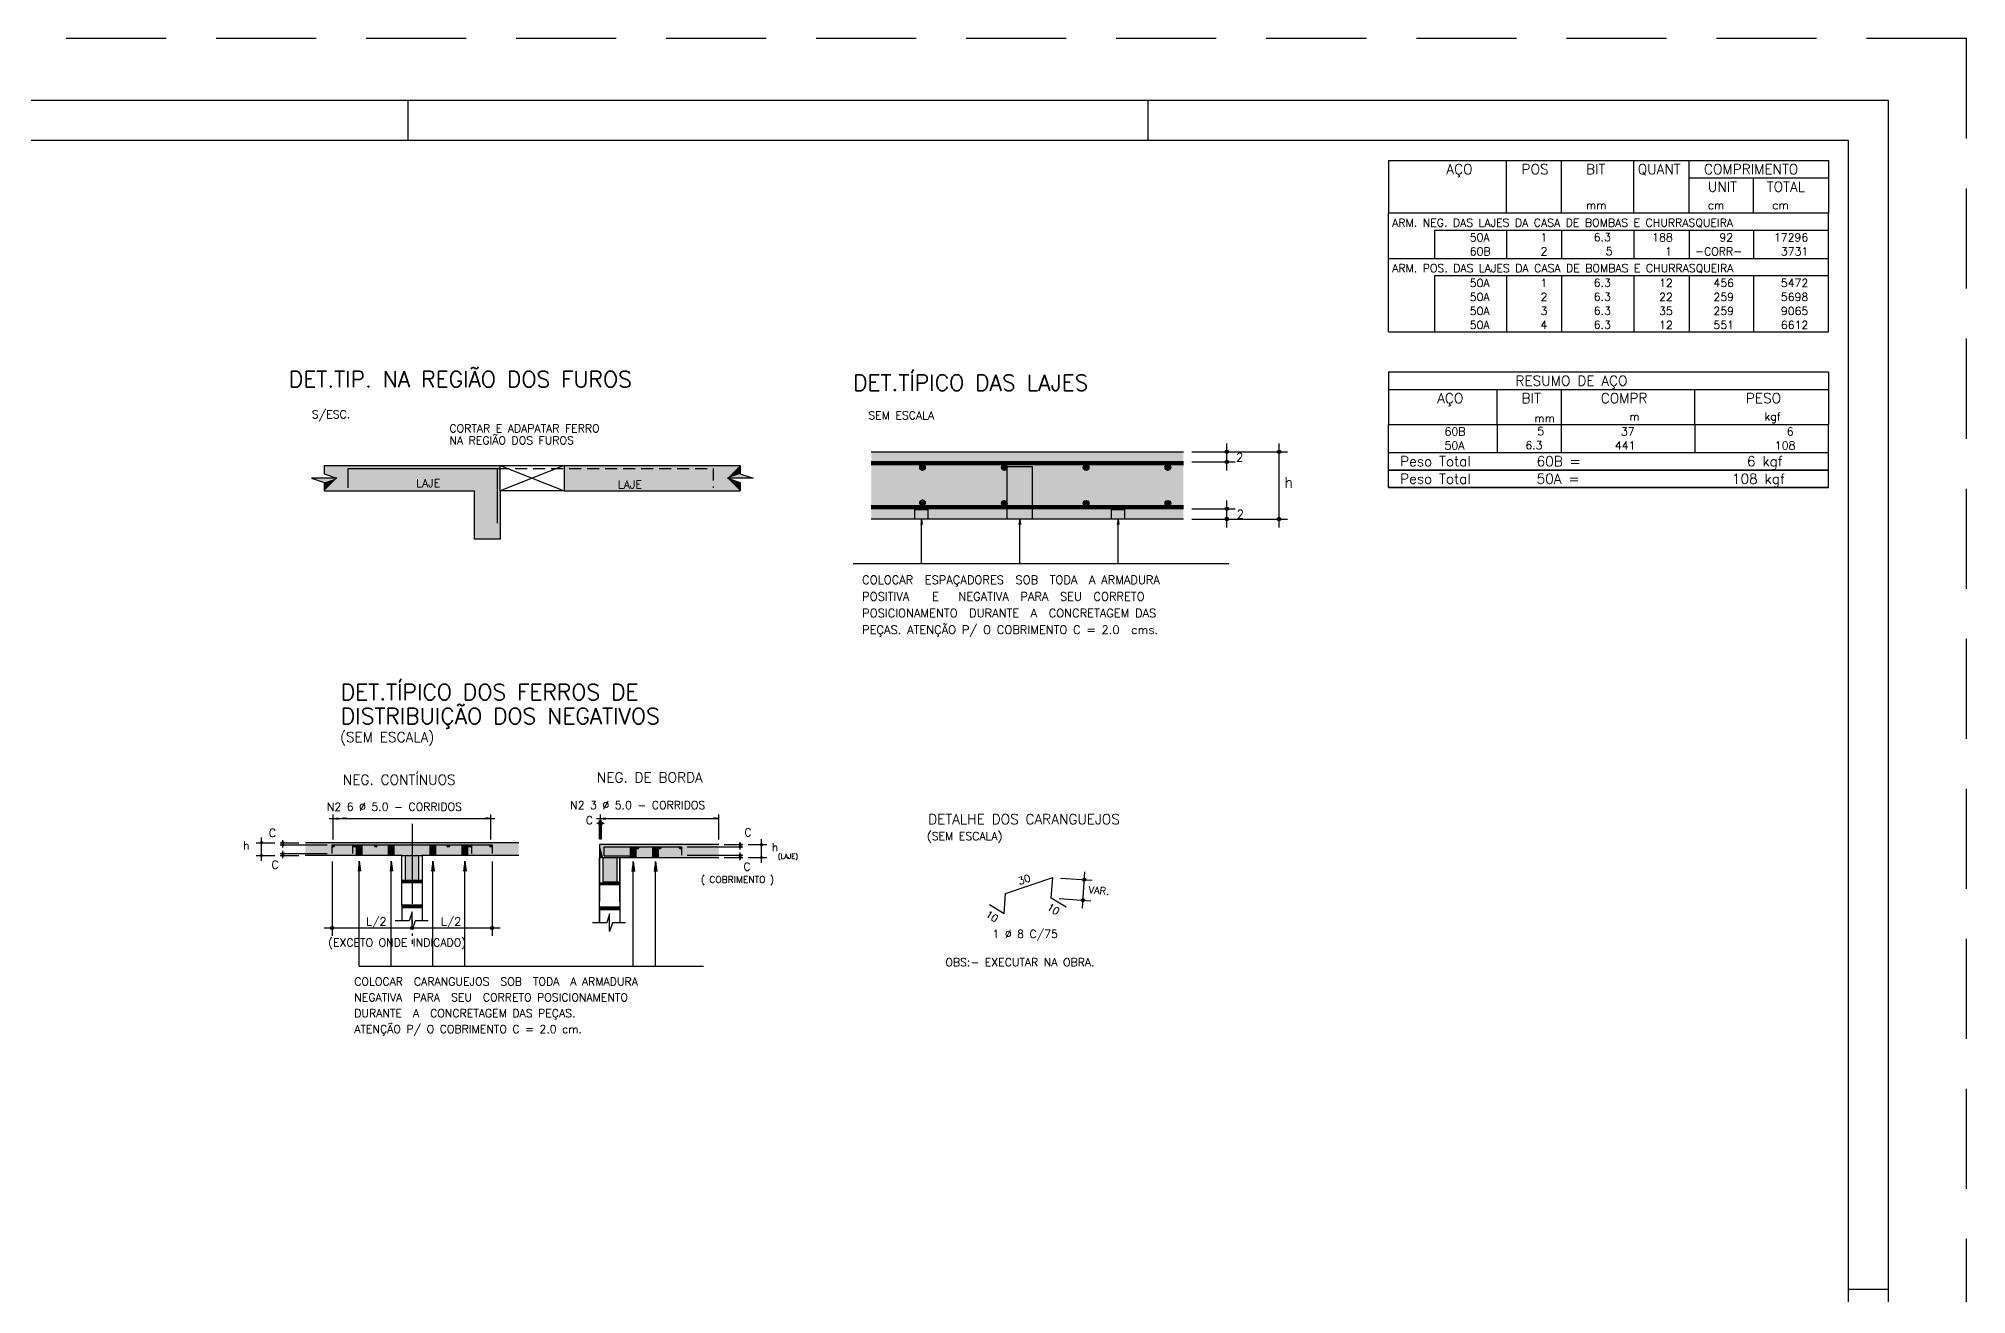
# Model space of a CAD drawing. Extents: x -1.9 to 86, y -1.2 to 61.3.
# Drawn here: x 37.86 to 86.05, y 29.92 to 61.31 of the extents above; entities that cross this region are included whole.
import ezdxf

# ---------------------------------------------------------------- set-up
doc = ezdxf.new("R2010")
doc.units = 0
doc.header["$MEASUREMENT"] = 0
for name, pattern in [('ESTILO_TQS_0001', [0.45, 0.3, -0.15]), ('ESTILO_TQS_0004', [3.3, 2, -0.4, 0.05, -0.4, 0.05, -0.4]), ('HIDDEN', [0.375, 0.25, -0.125])]:
    doc.linetypes.add(name, pattern=pattern)
doc.layers.get('0').update_dxf_attribs({"linetype": 'CONTINUOUS'})
doc.layers.get('Defpoints').update_dxf_attribs({"linetype": 'CONTINUOUS'})
for name, color, linetype in [('ARQ_FOLHA', 7, 'CONTINUOUS'), ('PENA_01', 1, 'CONTINUOUS'), ('PENA_02', 2, 'CONTINUOUS'), ('PENA_03', 3, 'CONTINUOUS'), ('PENA_04', 4, 'CONTINUOUS'), ('PENA_05', 5, 'CONTINUOUS'), ('PENA_06', 6, 'CONTINUOUS'), ('PENA_10', 253, 'CONTINUOUS')]:
    doc.layers.add(name, color=color, linetype=linetype)
doc.styles.get("Standard").update_dxf_attribs({"font": 'ROMANS.SHX'})

# ---------------------------------------------------------------- blocks, each defined once
blk = doc.blocks.new('FOLHA A1 - 841 X 594')
at = {"layer": 'ARQ_FOLHA', "color": 1}
for p, q in [((-370, 584), (-370, 594)), ((-185, 584), (-185, 594)), ((-10, 297), (0, 297))]:
    blk.add_line(p, q, dxfattribs=at)
for points in [[(-841, 0), (0, 0), (0, 594), (-841, 594)], [(-816, 10), (-10, 10), (-10, 584), (-816, 584)]]:
    blk.add_lwpolyline(points, close=True, dxfattribs=at)
at = {"layer": 'Defpoints', "color": 8, "linetype": 'HIDDEN', "ltscale": 100}
blk.add_lwpolyline([(-860.5, 609.5), (-860.5, -15.5), (19.5, -15.5), (19.5, 609.5)], close=True, dxfattribs=at)
blk = doc.blocks.new('*U23')
blk.add_blockref('FOLHA A1 - 841 X 594', (0, 0))

msp = doc.modelspace()

# ---------------------------------------------------------------- linework, layer by layer
at = {"layer": 'PENA_01', "linetype": 'Continuous'}
for p, q in [((67.563, 50.514), (67.563, 51.189)), ((68.867, 49.089), (68.867, 51.189)), ((49.401, 50.639), (51.001, 49.999)), ((51.001, 50.639), (49.401, 49.999)), ((66.686, 50.979), (67.773, 50.979)), ((66.686, 50.724), (67.773, 50.724)), ((66.896, 50.979), (69.077, 50.979)), ((67.563, 49.089), (67.563, 49.765)), ((66.686, 49.555), (67.773, 49.555)), ((66.686, 49.299), (67.773, 49.299)), ((66.896, 49.299), (69.077, 49.299)), ((45.126, 41.811), (49.27, 41.811)), ((45.226, 41.29), (45.226, 41.911)), ((45.226, 41.811), (45.358, 41.829)), ((45.226, 41.811), (45.358, 41.794)), ((45.458, 41.811), (45.584, 41.811)), ((49.17, 41.811), (49.038, 41.829)), ((49.17, 41.811), (49.038, 41.794)), ((49.17, 41.293), (49.17, 41.911)), ((51.811, 41.811), (54.865, 41.811)), ((51.816, 41.694), (52.003, 41.694)), ((51.883, 41.294), (51.883, 41.761)), ((51.911, 41.29), (51.911, 41.911)), ((51.911, 41.811), (52.043, 41.829)), ((51.911, 41.811), (52.043, 41.794)), ((51.936, 41.294), (51.936, 41.761)), ((54.865, 41.811), (54.733, 41.829)), ((54.865, 41.811), (54.733, 41.794)), ((54.865, 41.293), (54.865, 41.911)), ((43.299, 41.209), (43.766, 41.209)), ((43.433, 40.756), (43.433, 41.342)), ((43.899, 41.209), (44.366, 41.209)), ((43.899, 41.156), (45.075, 41.156)), ((43.966, 41.089), (43.966, 41.276)), ((43.966, 40.822), (43.966, 41.009)), ((54.07, 41.107), (55.465, 41.107)), ((54.998, 41.161), (55.465, 41.161)), ((55.398, 41.041), (55.398, 41.227)), ((55.398, 40.774), (55.398, 40.961)), ((55.598, 41.161), (56.065, 41.161)), ((55.932, 40.707), (55.932, 41.294)), ((43.299, 40.889), (43.766, 40.889)), ((43.899, 40.942), (45.075, 40.942)), ((43.899, 40.889), (44.366, 40.889)), ((45.198, 40.742), (45.198, 38.879)), ((49.198, 40.742), (49.198, 38.879)), ((54.07, 40.894), (55.465, 40.894)), ((54.998, 40.841), (55.465, 40.841)), ((55.598, 40.841), (56.065, 40.841)), ((63.955, 39.573), (64.014, 40.485)), ((63.409, 40.324), (64.201, 40.272)), ((63.376, 39.812), (64.167, 39.76)), ((44.998, 39.079), (47.398, 39.079)), ((46.998, 39.079), (49.398, 39.079)), ((47.198, 38.941), (47.198, 38.879)), ((47.198, 38.941), (47.198, 38.879)), ((45.878, 38.125), (54.485, 38.125))]:
    msp.add_line(p, q, dxfattribs=at)
at = {"layer": 'PENA_01', "linetype": 'ESTILO_TQS_0004'}
msp.add_line((47.198, 41.684), (47.198, 38.375), dxfattribs=at)
at = {"layer": 'PENA_01', "linetype": 'Continuous'}
for points in [[(59.929, 48.183), (59.929, 49.299), (59.947, 49.161), (59.929, 49.299), (59.911, 49.161)], [(62.386, 48.183), (62.386, 49.299), (62.404, 49.161), (62.386, 49.299), (62.367, 49.161)], [(64.843, 48.183), (64.843, 49.299), (64.861, 49.161), (64.843, 49.299), (64.824, 49.161)], [(45.878, 38.125), (45.878, 40.75), (45.911, 40.502), (45.878, 40.75), (45.846, 40.502)], [(46.678, 38.125), (46.678, 40.75), (46.711, 40.502), (46.678, 40.75), (46.646, 40.502)], [(47.718, 38.125), (47.718, 40.75), (47.751, 40.502), (47.718, 40.75), (47.686, 40.502)], [(48.518, 38.125), (48.518, 40.75), (48.551, 40.502), (48.518, 40.75), (48.486, 40.502)], [(52.723, 38.125), (52.723, 40.74), (52.755, 40.492), (52.723, 40.74), (52.69, 40.492)], [(53.284, 38.125), (53.284, 40.74), (53.317, 40.492), (53.284, 40.74), (53.251, 40.492)]]:
    msp.add_lwpolyline(points, dxfattribs=at)
for centre, radius in [((51.883, 41.694), 0.0267), ((51.883, 41.694), 0.0133), ((51.936, 41.694), 0.0267), ((51.936, 41.694), 0.0133), ((43.433, 41.209), 0.0267), ((43.433, 41.209), 0.0133), ((43.966, 41.209), 0.0267), ((43.966, 41.156), 0.0267), ((43.966, 40.942), 0.0267), ((43.966, 41.209), 0.0133), ((43.966, 41.156), 0.0133), ((55.398, 41.161), 0.0267), ((55.398, 41.107), 0.0267), ((55.398, 41.161), 0.0133), ((55.398, 41.107), 0.0133), ((55.932, 41.161), 0.0267), ((55.932, 41.161), 0.0133), ((43.433, 40.889), 0.0267), ((43.433, 40.889), 0.0133), ((43.966, 40.889), 0.0267), ((43.966, 40.942), 0.0133), ((43.966, 40.889), 0.0133), ((55.398, 40.894), 0.0267), ((55.398, 40.841), 0.0267), ((55.398, 40.894), 0.0133), ((55.398, 40.841), 0.0133), ((55.932, 40.841), 0.0267), ((55.932, 40.841), 0.0133)]:
    msp.add_circle(centre, radius, dxfattribs=at)
at = {"layer": 'PENA_02', "linetype": 'Continuous'}
for p, q in [((71.6, 58.261), (71.6, 56.948)), ((71.6, 58.261), (82.6, 58.261)), ((74.55, 56.948), (74.55, 58.261)), ((75.93, 56.948), (75.93, 58.261)), ((77.74, 56.948), (77.74, 58.261)), ((79.12, 56.948), (79.12, 58.261)), ((82.6, 58.261), (82.6, 56.948)), ((79.12, 57.823), (82.6, 57.823)), ((80.73, 56.948), (80.73, 57.823)), ((71.6, 56.948), (82.6, 56.948)), ((71.6, 56.511), (71.6, 56.948)), ((71.6, 56.948), (82.6, 56.948)), ((82.6, 56.511), (82.6, 56.948)), ((71.6, 56.161), (71.6, 56.511)), ((82.6, 56.511), (72.75, 56.511)), ((72.75, 56.511), (72.75, 56.161)), ((74.55, 56.511), (74.55, 56.161)), ((75.93, 56.511), (75.93, 56.161)), ((77.74, 56.511), (77.74, 56.161)), ((79.12, 56.511), (79.12, 56.161)), ((80.73, 56.511), (80.73, 56.161)), ((82.6, 56.161), (82.6, 56.511)), ((71.6, 55.811), (71.6, 56.161)), ((72.75, 56.161), (72.75, 55.811)), ((74.55, 56.161), (74.55, 55.811)), ((75.93, 56.161), (75.93, 55.811)), ((77.74, 56.161), (77.74, 55.811)), ((79.12, 56.161), (79.12, 55.811)), ((80.73, 56.161), (80.73, 55.811)), ((82.6, 55.811), (82.6, 56.161)), ((71.6, 55.373), (71.6, 55.811)), ((71.6, 55.811), (82.6, 55.811)), ((82.6, 55.373), (82.6, 55.811)), ((71.6, 55.023), (71.6, 55.373)), ((71.6, 54.673), (71.6, 55.023)), ((82.6, 55.373), (72.75, 55.373)), ((72.75, 55.373), (72.75, 55.023)), ((72.75, 55.023), (72.75, 54.673)), ((74.55, 55.373), (74.55, 55.023)), ((74.55, 55.023), (74.55, 54.673)), ((75.93, 55.373), (75.93, 55.023)), ((75.93, 55.023), (75.93, 54.673)), ((77.74, 55.373), (77.74, 55.023)), ((77.74, 55.023), (77.74, 54.673)), ((79.12, 55.373), (79.12, 55.023)), ((79.12, 55.023), (79.12, 54.673)), ((80.73, 55.373), (80.73, 55.023)), ((80.73, 55.023), (80.73, 54.673)), ((82.6, 55.023), (82.6, 55.373)), ((82.6, 54.673), (82.6, 55.023)), ((71.6, 54.323), (71.6, 54.673)), ((72.75, 54.673), (72.75, 54.323)), ((74.55, 54.673), (74.55, 54.323)), ((75.93, 54.673), (75.93, 54.323)), ((77.74, 54.673), (77.74, 54.323)), ((79.12, 54.673), (79.12, 54.323)), ((80.73, 54.673), (80.73, 54.323)), ((82.6, 54.323), (82.6, 54.673)), ((71.6, 53.973), (71.6, 54.323)), ((71.6, 53.973), (82.6, 53.973)), ((72.75, 54.323), (72.75, 53.973)), ((74.55, 54.323), (74.55, 53.973)), ((75.93, 54.323), (75.93, 53.973)), ((77.74, 54.323), (77.74, 53.973)), ((79.12, 54.323), (79.12, 53.973)), ((80.73, 54.323), (80.73, 53.973)), ((82.6, 53.973), (82.6, 54.323)), ((71.6, 52.973), (71.6, 51.661)), ((71.6, 52.973), (82.6, 52.973)), ((71.6, 52.536), (82.6, 52.536)), ((74.32, 51.661), (74.32, 52.536)), ((75.93, 51.661), (75.93, 52.536)), ((79.265, 51.661), (79.265, 52.536)), ((82.6, 52.973), (82.6, 51.661)), ((71.6, 51.661), (82.6, 51.661)), ((71.6, 51.311), (71.6, 51.661)), ((74.32, 51.661), (74.32, 51.311)), ((75.93, 51.311), (75.93, 51.661)), ((79.265, 51.661), (79.265, 51.311)), ((82.6, 51.311), (82.6, 51.661)), ((71.6, 50.961), (71.6, 51.311)), ((74.32, 51.311), (74.32, 50.961)), ((75.93, 50.961), (75.93, 51.311)), ((79.265, 51.311), (79.265, 50.961)), ((82.6, 50.961), (82.6, 51.311)), ((71.6, 50.961), (82.6, 50.961)), ((71.6, 50.523), (71.6, 50.961)), ((71.6, 50.961), (82.6, 50.961)), ((82.6, 50.523), (82.6, 50.961)), ((82.6, 50.523), (71.6, 50.523)), ((71.6, 50.086), (71.6, 50.523)), ((71.6, 50.523), (82.6, 50.523)), ((82.6, 50.086), (82.6, 50.523)), ((82.6, 50.086), (71.6, 50.086)), ((71.6, 50.086), (82.6, 50.086))]:
    msp.add_line(p, q, dxfattribs=at)
for centre, radius in [((67.563, 50.979), 0.042), ((67.563, 50.724), 0.042), ((67.563, 50.979), 0.021), ((67.563, 50.724), 0.021), ((68.867, 50.979), 0.042), ((68.867, 50.979), 0.021), ((67.563, 49.555), 0.042), ((67.563, 49.299), 0.042), ((67.563, 49.555), 0.021), ((67.563, 49.299), 0.021), ((68.867, 49.299), 0.042), ((68.867, 49.299), 0.021), ((64.001, 40.285), 0.04), ((64.001, 40.285), 0.02), ((63.968, 39.773), 0.04), ((63.968, 39.773), 0.02), ((45.198, 39.079), 0.04), ((45.198, 39.079), 0.02), ((47.198, 39.079), 0.04), ((47.198, 39.079), 0.04), ((47.198, 39.079), 0.02), ((47.198, 39.079), 0.02), ((49.198, 39.079), 0.04), ((49.198, 39.079), 0.02)]:
    msp.add_circle(centre, radius, dxfattribs=at)
at = {"layer": 'PENA_03', "linetype": 'Continuous'}
for p, q in [((45.001, 50.639), (49.401, 50.639)), ((49.401, 49.999), (49.401, 50.639)), ((49.401, 50.639), (51.001, 50.639)), ((51.001, 50.639), (55.401, 50.639)), ((51.001, 50.639), (51.001, 49.999)), ((58.676, 50.979), (66.476, 50.979)), ((66.476, 50.724), (58.676, 50.724)), ((66.476, 50.71), (58.676, 50.71)), ((66.476, 50.696), (58.676, 50.696)), ((66.476, 50.682), (58.676, 50.682)), ((66.476, 50.668), (58.676, 50.668)), ((66.476, 50.654), (58.676, 50.654)), ((59.887, 50.573), (59.967, 50.653)), ((59.898, 50.545), (59.995, 50.642)), ((59.9, 50.626), (59.914, 50.64)), ((59.918, 50.525), (60.015, 50.622)), ((61.932, 50.573), (62.011, 50.653)), ((61.943, 50.545), (62.04, 50.642)), ((61.945, 50.626), (61.959, 50.64)), ((61.963, 50.525), (62.059, 50.622)), ((63.976, 50.573), (64.056, 50.653)), ((63.987, 50.545), (64.085, 50.642)), ((63.989, 50.626), (64.004, 50.64)), ((64.008, 50.525), (64.104, 50.622)), ((66.021, 50.573), (66.101, 50.653)), ((66.032, 50.545), (66.129, 50.642)), ((66.034, 50.626), (66.049, 50.64)), ((66.052, 50.525), (66.149, 50.622)), ((59.947, 50.515), (60.025, 50.593)), ((61.992, 50.515), (62.07, 50.593)), ((64.037, 50.515), (64.115, 50.593)), ((66.081, 50.515), (66.159, 50.593)), ((45.001, 49.999), (48.761, 49.999)), ((48.761, 48.799), (48.761, 49.999)), ((51.001, 49.999), (49.401, 49.999)), ((49.401, 49.999), (49.401, 48.799)), ((51.001, 49.999), (55.401, 49.999)), ((59.887, 49.696), (59.967, 49.776)), ((59.898, 49.667), (59.995, 49.765)), ((59.9, 49.748), (59.914, 49.763)), ((59.918, 49.648), (60.015, 49.744)), ((59.947, 49.637), (60.025, 49.715)), ((61.932, 49.681), (62.011, 49.761)), ((61.943, 49.653), (62.04, 49.75)), ((61.945, 49.734), (61.959, 49.749)), ((61.963, 49.634), (62.059, 49.73)), ((61.992, 49.623), (62.07, 49.701)), ((63.976, 49.681), (64.056, 49.761)), ((63.987, 49.653), (64.085, 49.75)), ((63.989, 49.734), (64.004, 49.749)), ((64.008, 49.634), (64.104, 49.73)), ((64.037, 49.623), (64.115, 49.701)), ((66.021, 49.681), (66.101, 49.761)), ((66.032, 49.653), (66.129, 49.75)), ((66.034, 49.734), (66.049, 49.749)), ((66.052, 49.634), (66.149, 49.73)), ((66.081, 49.623), (66.159, 49.701)), ((66.476, 49.625), (58.676, 49.625)), ((66.476, 49.611), (58.676, 49.611)), ((66.476, 49.597), (58.676, 49.597)), ((66.476, 49.583), (58.676, 49.583)), ((66.476, 49.569), (58.676, 49.569)), ((66.476, 49.555), (58.676, 49.555)), ((66.476, 49.299), (58.676, 49.299)), ((49.401, 48.799), (48.761, 48.799)), ((58.224, 48.183), (67.616, 48.183)), ((49.865, 41.209), (44.532, 41.209)), ((45.812, 40.889), (45.812, 41.156)), ((45.945, 41.156), (45.945, 40.889)), ((46.612, 40.889), (46.612, 41.156)), ((46.745, 41.156), (46.745, 40.889)), ((47.649, 41.156), (47.827, 41.156)), ((47.652, 40.889), (47.652, 41.156)), ((47.785, 41.156), (47.785, 40.889)), ((48.452, 40.889), (48.452, 41.156)), ((48.585, 41.156), (48.585, 40.889)), ((54.865, 41.161), (51.883, 41.161)), ((51.883, 41.161), (51.883, 39.742)), ((52.656, 40.841), (52.656, 41.107)), ((52.79, 41.107), (52.79, 40.841)), ((53.193, 41.107), (53.351, 41.107)), ((53.217, 40.841), (53.217, 41.107)), ((53.351, 41.107), (53.351, 40.841)), ((46.945, 40.889), (44.525, 40.889)), ((46.945, 39.649), (46.945, 40.889)), ((49.865, 40.889), (47.452, 40.889)), ((47.452, 40.889), (47.452, 39.649)), ((47.827, 40.889), (47.649, 40.889)), ((48.651, 40.889), (48.5, 40.889)), ((51.883, 39.211), (51.883, 40.841)), ((52.39, 39.742), (52.39, 40.841)), ((52.39, 40.841), (54.865, 40.841)), ((52.39, 40.841), (52.39, 39.601)), ((53.351, 40.841), (53.193, 40.841)), ((46.945, 40.211), (47.452, 40.211)), ((51.883, 40.162), (52.39, 40.162)), ((47.452, 39.649), (46.945, 39.649)), ((46.945, 39.649), (46.945, 39.26)), ((46.945, 39.591), (47.452, 39.591)), ((47.452, 39.649), (47.452, 39.254)), ((52.39, 39.601), (51.883, 39.601)), ((51.883, 39.601), (51.883, 39.211)), ((51.883, 39.542), (52.39, 39.542)), ((52.39, 39.601), (52.39, 39.205)), ((47.198, 39.141), (47.198, 39.141)), ((47.198, 39.141), (47.198, 39.141))]:
    msp.add_line(p, q, dxfattribs=at)
for points in [[(45.001, 50.639), (45.001, 50.426), (45.321, 50.319), (44.681, 50.319), (45.001, 50.213), (45.001, 49.999)], [(55.401, 50.639), (55.401, 50.426), (55.721, 50.319), (55.081, 50.319), (55.401, 50.213), (55.401, 49.999)], [(62.075, 50.614), (62.697, 50.614), (62.697, 49.299), (62.075, 49.299), (62.075, 50.614)], [(59.768, 49.539), (60.089, 49.539), (60.089, 49.299), (59.768, 49.299), (59.768, 49.539)], [(64.682, 49.539), (65.003, 49.539), (65.003, 49.299), (64.682, 49.299), (64.682, 49.539)], [(46.945, 40.269), (46.945, 40.889), (47.452, 40.889), (47.452, 40.269), (46.945, 40.269)], [(47.035, 40.269), (47.035, 40.889)], [(47.355, 40.889), (47.355, 40.269)], [(51.883, 40.221), (51.883, 40.841), (52.39, 40.841), (52.39, 40.221), (51.973, 40.221)], [(51.973, 40.221), (51.973, 40.841)], [(52.313, 40.841), (52.313, 40.221)], [(47.596, 39.26), (47.272, 39.26), (47.199, 39.04), (47.199, 39.48), (47.125, 39.26), (46.773, 39.26)], [(52.533, 39.211), (52.21, 39.211), (52.136, 38.991), (52.136, 39.431), (52.063, 39.211), (51.711, 39.211)]]:
    msp.add_lwpolyline(points, dxfattribs=at)
for centre, radius in [((59.956, 50.584), 0.07), ((62.001, 50.584), 0.07), ((64.045, 50.584), 0.07), ((66.09, 50.584), 0.07), ((59.956, 49.707), 0.07), ((62.001, 49.692), 0.07), ((64.045, 49.692), 0.07), ((66.09, 49.692), 0.07), ((45.226, 41.123), 0.0267), ((45.76, 41.123), 0.0267), ((46.293, 41.123), 0.0267), ((48.103, 41.127), 0.0267), ((48.637, 41.127), 0.0267), ((49.17, 41.127), 0.0267), ((52.832, 41.079), 0.0267), ((53.388, 41.079), 0.0267), ((53.907, 41.079), 0.0267)]:
    msp.add_circle(centre, radius, dxfattribs=at)
for points in [[(45.253, 41.123), (45.213, 41.146), (45.201, 41.132)], [(45.253, 41.123), (45.201, 41.132), (45.201, 41.114)], [(45.253, 41.123), (45.201, 41.114), (45.213, 41.1)], [(45.253, 41.123), (45.231, 41.15), (45.213, 41.146)], [(45.253, 41.123), (45.213, 41.1), (45.231, 41.097)], [(45.253, 41.123), (45.247, 41.14), (45.231, 41.15)], [(45.253, 41.123), (45.231, 41.097), (45.247, 41.106)], [(45.253, 41.123), (45.247, 41.106), (45.253, 41.123)], [(45.786, 41.123), (45.746, 41.146), (45.735, 41.132)], [(45.786, 41.123), (45.735, 41.132), (45.735, 41.114)], [(45.786, 41.123), (45.735, 41.114), (45.746, 41.1)], [(45.786, 41.123), (45.764, 41.15), (45.746, 41.146)], [(45.786, 41.123), (45.746, 41.1), (45.764, 41.097)], [(45.786, 41.123), (45.78, 41.14), (45.764, 41.15)], [(45.786, 41.123), (45.764, 41.097), (45.78, 41.106)], [(45.786, 41.123), (45.78, 41.106), (45.786, 41.123)], [(46.32, 41.123), (46.28, 41.146), (46.268, 41.132)], [(46.32, 41.123), (46.268, 41.132), (46.268, 41.114)], [(46.32, 41.123), (46.268, 41.114), (46.28, 41.1)], [(46.32, 41.123), (46.298, 41.15), (46.28, 41.146)], [(46.32, 41.123), (46.28, 41.1), (46.298, 41.097)], [(46.32, 41.123), (46.313, 41.14), (46.298, 41.15)], [(46.32, 41.123), (46.298, 41.097), (46.313, 41.106)], [(46.32, 41.123), (46.313, 41.106), (46.32, 41.123)], [(48.13, 41.127), (48.09, 41.15), (48.078, 41.136)], [(48.13, 41.127), (48.078, 41.136), (48.078, 41.118)], [(48.13, 41.127), (48.078, 41.118), (48.09, 41.104)], [(48.13, 41.127), (48.108, 41.153), (48.09, 41.15)], [(48.13, 41.127), (48.09, 41.104), (48.108, 41.1)], [(48.13, 41.127), (48.124, 41.144), (48.108, 41.153)], [(48.13, 41.127), (48.108, 41.1), (48.124, 41.11)], [(48.13, 41.127), (48.124, 41.11), (48.13, 41.127)], [(48.663, 41.127), (48.623, 41.15), (48.612, 41.136)], [(48.663, 41.127), (48.612, 41.136), (48.612, 41.118)], [(48.663, 41.127), (48.612, 41.118), (48.623, 41.104)], [(48.663, 41.127), (48.641, 41.153), (48.623, 41.15)], [(48.663, 41.127), (48.623, 41.104), (48.641, 41.1)], [(48.663, 41.127), (48.657, 41.144), (48.641, 41.153)], [(48.663, 41.127), (48.641, 41.1), (48.657, 41.11)], [(48.663, 41.127), (48.657, 41.11), (48.663, 41.127)], [(49.197, 41.127), (49.157, 41.15), (49.145, 41.136)], [(49.197, 41.127), (49.145, 41.136), (49.145, 41.118)], [(49.197, 41.127), (49.145, 41.118), (49.157, 41.104)], [(49.197, 41.127), (49.175, 41.153), (49.157, 41.15)], [(49.197, 41.127), (49.157, 41.104), (49.175, 41.1)], [(49.197, 41.127), (49.19, 41.144), (49.175, 41.153)], [(49.197, 41.127), (49.175, 41.1), (49.19, 41.11)], [(49.197, 41.127), (49.19, 41.11), (49.197, 41.127)], [(52.858, 41.079), (52.818, 41.102), (52.807, 41.088)], [(52.858, 41.079), (52.807, 41.088), (52.807, 41.069)], [(52.858, 41.079), (52.807, 41.069), (52.818, 41.056)], [(52.858, 41.079), (52.836, 41.105), (52.818, 41.102)], [(52.858, 41.079), (52.818, 41.056), (52.836, 41.052)], [(52.858, 41.079), (52.852, 41.096), (52.836, 41.105)], [(52.858, 41.079), (52.836, 41.052), (52.852, 41.061)], [(52.858, 41.079), (52.852, 41.061), (52.858, 41.079)], [(53.415, 41.079), (53.375, 41.102), (53.363, 41.088)], [(53.415, 41.079), (53.363, 41.088), (53.363, 41.069)], [(53.415, 41.079), (53.363, 41.069), (53.375, 41.056)], [(53.415, 41.079), (53.393, 41.105), (53.375, 41.102)], [(53.415, 41.079), (53.375, 41.056), (53.393, 41.052)], [(53.415, 41.079), (53.409, 41.096), (53.393, 41.105)], [(53.415, 41.079), (53.393, 41.052), (53.409, 41.061)], [(53.415, 41.079), (53.409, 41.061), (53.415, 41.079)], [(53.934, 41.079), (53.894, 41.102), (53.882, 41.088)], [(53.934, 41.079), (53.882, 41.088), (53.882, 41.069)], [(53.934, 41.079), (53.882, 41.069), (53.894, 41.056)], [(53.934, 41.079), (53.912, 41.105), (53.894, 41.102)], [(53.934, 41.079), (53.894, 41.056), (53.912, 41.052)], [(53.934, 41.079), (53.928, 41.096), (53.912, 41.105)], [(53.934, 41.079), (53.912, 41.052), (53.928, 41.061)], [(53.934, 41.079), (53.928, 41.061), (53.934, 41.079)]]:
    msp.add_solid(points, dxfattribs=at)
at = {"layer": 'PENA_04', "linetype": 'Continuous'}
msp.add_line((53.936, 40.894), (53.936, 40.894), dxfattribs=at)
at = {"layer": 'PENA_05', "linetype": 'Continuous'}
for p, q in [((45.705, 41.156), (45.705, 40.936)), ((48.687, 41.156), (48.687, 40.936)), ((51.996, 41.107), (53.936, 41.107)), ((51.996, 40.88), (51.996, 41.107)), ((53.936, 41.107), (53.936, 40.894)), ((51.996, 40.88), (52.796, 40.88)), ((62.034, 39.942), (63.21, 40.337)), ((63.176, 39.825), (63.21, 40.337)), ((62, 39.43), (61.63, 39.657)), ((62, 39.43), (62.034, 39.942)), ((63.546, 39.598), (63.176, 39.825))]:
    msp.add_line(p, q, dxfattribs=at)
for points in [[(45.601, 50.079), (45.601, 50.559), (49.321, 50.559), (49.321, 49.199)], [(45.198, 40.942), (45.198, 41.156), (49.198, 41.156), (49.198, 40.942)]]:
    msp.add_lwpolyline(points, dxfattribs=at)
at = {"layer": 'PENA_06', "linetype": 'ESTILO_TQS_0001'}
msp.add_lwpolyline([(49.321, 50.559), (54.721, 50.559), (54.721, 50.079)], dxfattribs=at)
at = {"layer": 'PENA_10', "linetype": 'Continuous'}
for points in [[(45.321, 50.319), (45.001, 50.426), (49.401, 50.639)], [(49.401, 50.639), (45.001, 50.426), (45.001, 50.639)], [(45.321, 50.319), (49.401, 50.639), (48.761, 49.999)], [(48.761, 48.799), (48.761, 49.999), (49.401, 50.639)], [(48.761, 48.799), (49.401, 50.639), (49.401, 48.799)], [(55.081, 50.319), (55.401, 50.639), (51.001, 50.639)], [(55.081, 50.319), (51.001, 50.639), (55.401, 49.999)], [(55.401, 49.999), (51.001, 50.639), (51.001, 49.999)], [(55.081, 50.319), (55.401, 50.426), (55.401, 50.639)], [(66.476, 49.299), (58.676, 49.299), (58.676, 50.979)], [(66.476, 49.299), (58.676, 50.979), (66.476, 50.979)], [(66.476, 49.299), (66.476, 50.979), (66.476, 49.299)], [(45.321, 50.319), (45.001, 50.213), (44.681, 50.319)], [(45.321, 50.319), (48.761, 49.999), (45.001, 49.999)], [(45.321, 50.319), (45.001, 49.999), (45.001, 50.213)], [(55.081, 50.319), (55.721, 50.319), (55.401, 50.426)], [(55.081, 50.319), (55.401, 49.999), (55.401, 50.213)], [(44.532, 41.209), (44.532, 40.889), (47.035, 40.889)], [(44.532, 41.209), (47.035, 40.889), (49.865, 41.209)], [(45.812, 40.889), (45.945, 40.889), (45.945, 41.156)], [(45.812, 40.889), (45.945, 41.156), (45.812, 41.156)], [(45.812, 40.889), (45.812, 41.156), (45.812, 40.889)], [(46.612, 40.889), (46.745, 40.889), (46.745, 41.156)], [(46.612, 40.889), (46.745, 41.156), (46.612, 41.156)], [(46.612, 40.889), (46.612, 41.156), (46.612, 40.889)], [(47.035, 40.889), (47.355, 40.889), (49.865, 41.209)], [(47.355, 40.889), (49.865, 40.889), (49.865, 41.209)], [(47.652, 40.889), (47.785, 40.889), (47.785, 41.156)], [(47.652, 40.889), (47.785, 41.156), (47.652, 41.156)], [(47.652, 40.889), (47.652, 41.156), (47.652, 40.889)], [(48.452, 40.889), (48.585, 40.889), (48.585, 41.156)], [(48.452, 40.889), (48.585, 41.156), (48.452, 41.156)], [(48.452, 40.889), (48.452, 41.156), (48.452, 40.889)], [(51.883, 41.161), (51.883, 40.841), (51.973, 40.841)], [(51.883, 41.161), (51.973, 40.841), (54.865, 41.161)], [(51.973, 40.841), (52.313, 40.841), (54.865, 41.161)], [(52.313, 40.841), (54.865, 40.841), (54.865, 41.161)], [(52.656, 40.841), (52.79, 40.841), (52.79, 41.107)], [(52.656, 40.841), (52.79, 41.107), (52.656, 41.107)], [(52.656, 40.841), (52.656, 41.107), (52.656, 40.841)], [(53.217, 40.841), (53.351, 40.841), (53.351, 41.107)], [(53.217, 40.841), (53.351, 41.107), (53.217, 41.107)], [(53.217, 40.841), (53.217, 41.107), (53.217, 40.841)], [(47.035, 40.269), (47.355, 40.269), (47.035, 40.889)], [(47.355, 40.269), (47.355, 40.889), (47.035, 40.889)], [(51.973, 40.221), (52.313, 40.221), (51.973, 40.841)], [(52.313, 40.221), (52.313, 40.841), (51.973, 40.841)], [(46.945, 40.269), (47.452, 40.269), (47.452, 40.211)], [(46.945, 40.269), (47.452, 40.211), (46.945, 40.211)], [(46.945, 40.269), (46.945, 40.211), (46.945, 40.269)], [(51.883, 40.221), (52.39, 40.221), (52.39, 40.162)], [(51.883, 40.221), (52.39, 40.162), (51.883, 40.162)], [(51.883, 40.221), (51.883, 40.162), (51.883, 40.221)], [(46.945, 39.649), (47.452, 39.649), (47.452, 39.591)], [(46.945, 39.649), (47.452, 39.591), (46.945, 39.591)], [(46.945, 39.649), (46.945, 39.591), (46.945, 39.649)], [(51.883, 39.601), (52.39, 39.601), (52.39, 39.542)], [(51.883, 39.601), (52.39, 39.542), (51.883, 39.542)], [(51.883, 39.601), (51.883, 39.542), (51.883, 39.601)]]:
    msp.add_solid(points, dxfattribs=at)

# ---------------------------------------------------------------- block references
at = {"xscale": 0.09999999999999938, "yscale": 0.09999999999999938, "zscale": 0.09999999999999938}
msp.add_blockref('*U23', (84.1, 0.356), dxfattribs=at)

# ---------------------------------------------------------------- texts
at = {"layer": 'PENA_01', "linetype": 'Continuous'}
for s, height, p in [('C', 0.2, (43.619, 41.354)), ('C', 0.2, (51.54, 41.671)), ('C', 0.2, (55.504, 41.367)), ('h', 0.2, (42.975, 41.042)), ('h', 0.2, (56.19, 40.994)), ('C', 0.2, (43.684, 40.559)), ('C', 0.2, (55.48, 40.51)), ('(LAJE)', 0.12, (56.341, 40.809)), ('( COBRIMENTO )', 0.16667, (54.416, 40.204)), ('1 %%c 8 C/75', 0.2, (61.705, 38.828))]:
    msp.add_text(s, height=height, dxfattribs=at).set_placement(p)
for s, rotation, p in [('30', 18.558, (62.382, 40.156)), ('VAR.', 356.248, (64.101, 39.941)), ('10', 328.465, (63.047, 39.553)), ('10', 328.465, (61.516, 39.373))]:
    msp.add_text(s, height=0.18, rotation=rotation, dxfattribs=at).set_placement(p)
at = {"layer": 'PENA_02', "linetype": 'Continuous'}
for s, height, p in [('AÇO', 0.25, (73.05, 57.917)), ('POS', 0.25, (74.93, 57.917)), ('BIT', 0.25, (76.54, 57.917)), ('QUANT', 0.25, (77.836, 57.917)), ('COMPRIMENTO', 0.25, (79.489, 57.917)), ('UNIT', 0.25, (79.587, 57.479)), ('TOTAL', 0.25, (81.059, 57.479)), ('mm', 0.2, (76.54, 57.042)), ('cm', 0.2, (79.587, 57.042)), ('cm', 0.2, (81.197, 57.042)), ('ARM. NEG. DAS LAJES DA CASA DE BOMBAS E CHURRASQUEIRA', 0.2, (71.696, 56.604)), ('     50A', 0.2, (72.89, 56.236)), ('  1', 0.2, (75.13, 56.236)), ('    6.3', 0.2, (76.137, 56.242)), ('  188', 0.2, (77.92, 56.236)), ('     92', 0.2, (79.13, 56.236)), ('  17296', 0.2, (80.964, 56.236)), ('     60B', 0.2, (72.89, 55.886)), ('  2', 0.2, (75.13, 55.886)), ('      5', 0.2, (76.137, 55.892)), ('    1', 0.2, (77.92, 55.886)), (' -CORR-', 0.2, (79.13, 55.886)), ('   3731', 0.2, (80.964, 55.886)), ('ARM. POS. DAS LAJES DA CASA DE BOMBAS E CHURRASQUEIRA', 0.2, (71.696, 55.467)), ('     50A', 0.2, (72.89, 55.098)), ('     50A', 0.2, (72.89, 54.748)), ('  2', 0.2, (75.13, 54.748)), ('  1', 0.2, (75.13, 55.098)), ('    6.3', 0.2, (76.137, 55.104)), ('    6.3', 0.2, (76.137, 54.754)), ('   22', 0.2, (77.92, 54.748)), ('   12', 0.2, (77.92, 55.098)), ('    456', 0.2, (79.13, 55.098)), ('    259', 0.2, (79.13, 54.748)), ('   5472', 0.2, (80.964, 55.098)), ('   5698', 0.2, (80.964, 54.748)), ('     50A', 0.2, (72.89, 54.398)), ('  3', 0.2, (75.13, 54.398)), ('    6.3', 0.2, (76.137, 54.404)), ('   35', 0.2, (77.92, 54.398)), ('    259', 0.2, (79.13, 54.398)), ('   9065', 0.2, (80.964, 54.398)), ('     50A', 0.2, (72.89, 54.048)), ('  4', 0.2, (75.13, 54.048)), ('    6.3', 0.2, (76.137, 54.054)), ('   12', 0.2, (77.92, 54.048)), ('    551', 0.2, (79.13, 54.048)), ('   6612', 0.2, (80.964, 54.048)), ('RESUMO DE AÇO', 0.25, (74.78, 52.629)), ('AÇO', 0.25, (72.82, 52.192)), ('BIT', 0.25, (74.93, 52.192)), ('COMPR', 0.25, (76.909, 52.195)), ('PESO', 0.25, (80.538, 52.195)), ('CORTAR E ADAPATAR FERRO', 0.2, (48.131, 51.464)), ('     60B', 0.2, (72.26, 51.386)), ('mm', 0.2, (75.251, 51.718)), ('      5', 0.2, (74.427, 51.392)), ('     37', 0.2, (76.668, 51.386)), ('m', 0.2, (77.623, 51.764)), ('kgf', 0.2, (81.001, 51.764)), ('       6', 0.2, (80.515, 51.386)), ('NA REGIÃO DOS FUROS', 0.2, (48.131, 51.164)), ('     50A', 0.2, (72.26, 51.036)), ('    6.3', 0.2, (74.427, 51.042)), ('    441', 0.2, (76.668, 51.036)), ('     108', 0.2, (80.515, 51.036)), ('Peso Total        60B =', 0.25, (71.893, 50.617)), ('       6 kgf', 0.25, (79.257, 50.617)), ('LAJE', 0.2, (47.301, 50.097)), ('LAJE', 0.2, (52.342, 50.061)), ('Peso Total        50A =', 0.25, (71.893, 50.179)), ('     108 kgf', 0.25, (79.257, 50.179))]:
    msp.add_text(s, height=height, dxfattribs=at).set_placement(p)
at = {"layer": 'PENA_03', "linetype": 'Continuous'}
for s, height, p in [('S/ESC.', 0.2, (44.691, 51.814)), ('SEM ESCALA', 0.2, (58.601, 51.789)), ('2', 0.21, (67.797, 50.74)), ('2', 0.21, (67.811, 49.315)), ('COLOCAR  ESPAÇADORES  SOB  TODA  A ARMADURA', 0.21, (58.447, 47.674)), ('POSITIVA   E   NEGATIVA  PARA  SEU  CORRETO', 0.21, (58.447, 47.258)), ('POSICIONAMENTO  DURANTE  A  CONCRETAGEM DAS', 0.21, (58.447, 46.842)), ('PEÇAS. ATENÇÃO P/ O COBRIMENTO C = 2.0  cms.', 0.21, (58.447, 46.426)), ('(SEM ESCALA)', 0.25, (45.397, 43.725)), ('N2 6 %%c 5.0 - CORRIDOS', 0.2, (45.067, 42.007)), ('N2 3 %%c 5.0 - CORRIDOS', 0.2, (51.149, 42.049)), ('N2 %%c 5 C=COR', 0.01, (45.453, 41.819)), ('(SEM ESCALA)', 0.2, (60.067, 41.273)), ('L/2', 0.2, (46.05, 39.139)), ('L/2', 0.2, (47.918, 39.139)), ('(EXCETO ONDE INDICADO)', 0.2, (45.101, 38.614)), ('OBS:- EXECUTAR NA OBRA.', 0.2, (60.527, 38.123)), ('COLOCAR  CARANGUEJOS  SOB  TODA  A ARMADURA', 0.2, (45.753, 37.64)), ('NEGATIVA  PARA  SEU  CORRETO POSICIONAMENTO', 0.2, (45.753, 37.244)), ('ATENÇÃO P/ O COBRIMENTO C = 2.0 cm.', 0.2, (45.753, 36.452)), ('DURANTE  A  CONCRETAGEM DAS PEÇAS.', 0.2, (45.753, 36.848))]:
    msp.add_text(s, height=height, dxfattribs=at).set_placement(p)
at = {"layer": 'PENA_04', "linetype": 'Continuous'}
msp.add_text('h', height=0.263, dxfattribs=at).set_placement((69.004, 50.082))
at = {"layer": 'PENA_05', "linetype": 'Continuous'}
for s, height, p in [('DET.TIP. NA REGIÃO DOS FUROS', 0.4, (44.118, 52.593)), ('DET.TÍPICO DAS LAJES', 0.4, (58.222, 52.505)), ('DET.TÍPICO DOS FERROS DE ', 0.4, (45.417, 44.775)), ('DISTRIBUIÇÃO DOS NEGATIVOS', 0.4, (45.417, 44.175)), ('NEG. CONTÍNUOS', 0.25, (45.468, 42.659)), ('NEG. DE BORDA', 0.25, (51.817, 42.715)), ('DETALHE DOS CARANGUEJOS', 0.25, (60.099, 41.673))]:
    msp.add_text(s, height=height, dxfattribs=at).set_placement(p)

doc.saveas('drawing.dxf')
